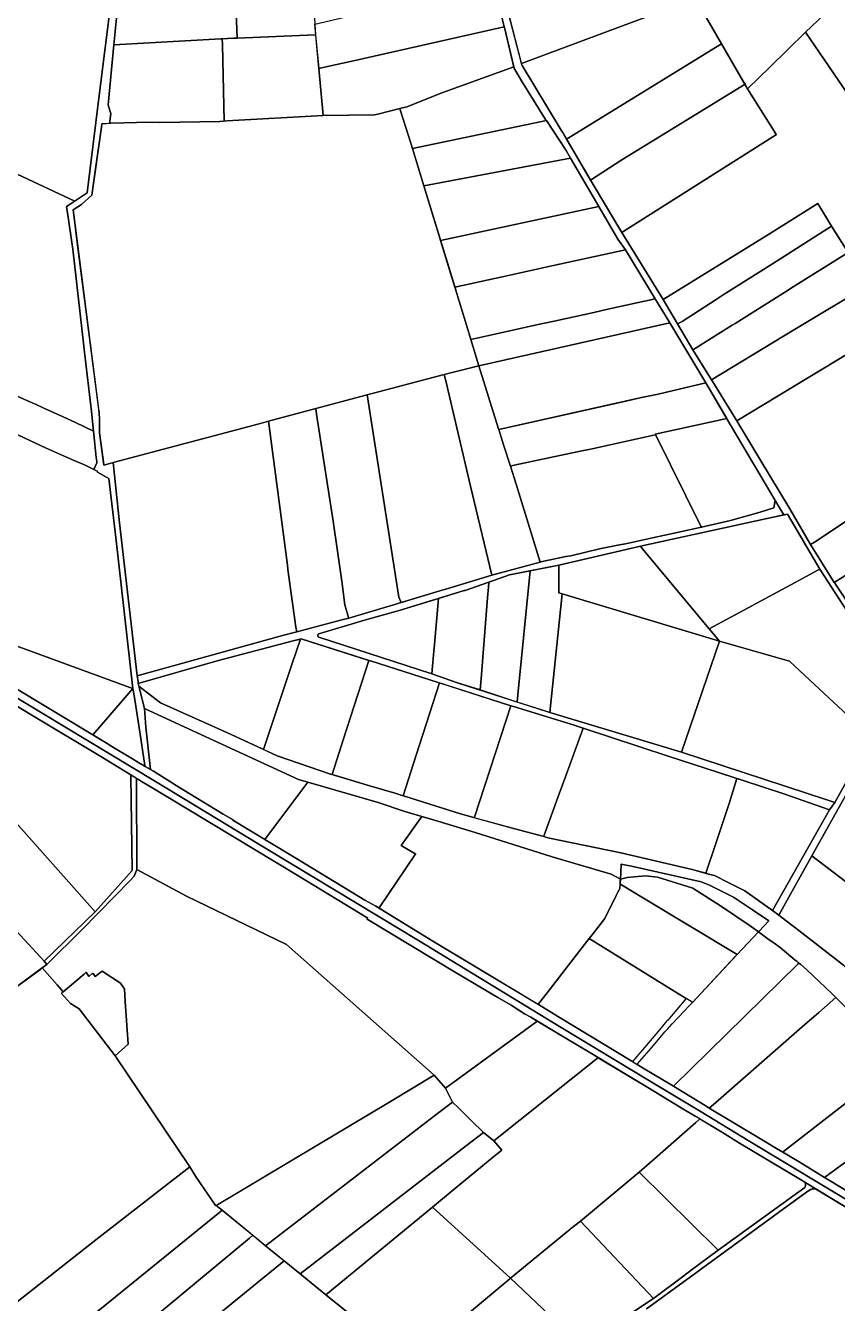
# Model space of a CAD drawing. Header units: metres. Extents: x 3 to 1005126, y 39 to 4383651.
# Drawn here: x 487755 to 488276, y 4372538 to 4373358 of the extents above; entities that cross this region are included whole.
import ezdxf

# ---------------------------------------------------------------- set-up
doc = ezdxf.new("R2010")
doc.units = ezdxf.units.M
doc.header["$MEASUREMENT"] = 0
doc.layers.add('TM_Llucmajor', color=7, linetype='Continuous')

msp = doc.modelspace()

# ---------------------------------------------------------------- linework, layer by layer
at = {"layer": 'TM_Llucmajor', "linetype": 'Continuous', "flags": 128}
for points in [[(488214.58, 4373403.2), (488225.35, 4373412.42), (488232.05, 4373418.12), (488232.88, 4373418.82), (488248.95, 4373433.98), (488252.46, 4373437.7), (488275.78, 4373459.31), (488286.96, 4373469.08), (488287.49, 4373469.54), (488287.57, 4373469.43), (488323.02, 4373417.62), (488267.48, 4373365.16), (488267.06, 4373364.76), (488255.24, 4373353.56), (488243.71, 4373342.27), (488232.7, 4373331.48), (488218.15, 4373317.25), (488184.75, 4373375.19), (488214.58, 4373403.2)], [(488214.58, 4373403.2), (488184.75, 4373375.19), (488137.77, 4373357.66), (488072.91, 4373333.46), (488064.62, 4373365.68), (488061.73, 4373378.05), (488233.86, 4373419.74), (488232.88, 4373418.82), (488232.05, 4373418.12), (488229.17, 4373415.67), (488225.35, 4373412.42), (488214.58, 4373403.2)], [(488288.44, 4373305.19), (488255.24, 4373353.56), (488267.06, 4373364.76), (488267.48, 4373365.16), (488323.02, 4373417.62), (488332.16, 4373383.62), (488338.79, 4373379.75), (488349.66, 4373377.59), (488359.19, 4373362.8), (488362.78, 4373357.22), (488368.04, 4373349.07), (488323.18, 4373318.64), (488293.17, 4373298.29), (488292.96, 4373298.6), (488290.38, 4373302.35), (488288.44, 4373305.19)], [(488061.91, 4373356.98), (487965.04, 4373335.33), (487948.43, 4373331.62), (487942.78, 4373330.36), (487942.58, 4373332.61), (487940.17, 4373358.81), (488014.17, 4373376.28), (488015.35, 4373376.49), (488018.19, 4373377.23), (488019.8, 4373377.64), (488020.2, 4373377.75), (488020.3, 4373377.77), (488025.5, 4373379.12), (488054.42, 4373384.91), (488055.14, 4373385.06), (488061.91, 4373356.98)], [(487811.24, 4373345.46), (487813.9, 4373373.24), (487837.32, 4373374.78), (487848.9, 4373375.54), (487886.78, 4373378.04), (487889.38, 4373378.21), (487890.37, 4373349.85), (487888.11, 4373349.75), (487880.01, 4373349.4), (487811.24, 4373345.46)], [(487940.17, 4373358.81), (487940.79, 4373352.03), (487940.52, 4373352.02), (487890.37, 4373349.85), (487889.38, 4373378.21), (487903.22, 4373379.12), (487922.25, 4373380.37), (487937.01, 4373381.35), (487938.54, 4373381.45), (487939.81, 4373363.77), (487939.96, 4373362.86), (487940.17, 4373358.81)], [(488137.77, 4373357.66), (488184.75, 4373375.19), (488201.47, 4373346.18), (488200.21, 4373345.42), (488198.52, 4373344.37), (488101.88, 4373284.98), (488099.28, 4373289.41), (488098.47, 4373290.66), (488073.45, 4373332.35), (488072.99, 4373333.12), (488072.91, 4373333.46), (488137.77, 4373357.66)], [(487978.57, 4373300.49), (487945.57, 4373300.07), (487942.78, 4373330.36), (487948.43, 4373331.62), (487965.04, 4373335.33), (488061.91, 4373356.98), (488061.98, 4373356.68), (488068.08, 4373331.38), (488022.45, 4373314.88), (487999.28, 4373305.75), (487994.81, 4373304.61), (487980.73, 4373301.04), (487978.57, 4373300.49)], [(488293.17, 4373298.29), (488323.18, 4373318.64), (488368.04, 4373349.07), (488395.99, 4373306.24), (488327.13, 4373249.24), (488326.68, 4373248.87), (488326.61, 4373248.81), (488282.76, 4373212.27), (488272.04, 4373229.24), (488263.25, 4373243.73), (488230.5, 4373223.24), (488163.82, 4373182.17), (488137.38, 4373225.09), (488138.7, 4373225.93), (488236.65, 4373288), (488236.36, 4373288.48), (488218.09, 4373317.19), (488232.7, 4373331.48), (488243.71, 4373342.27), (488255.24, 4373353.56), (488288.44, 4373305.19), (488290.38, 4373302.35), (488292.96, 4373298.6), (488293.17, 4373298.29)], [(487811.24, 4373345.46), (487880.01, 4373349.4), (487880.78, 4373349.43), (487880.88, 4373345.6), (487882.11, 4373296.54), (487879.32, 4373296.39), (487840.84, 4373295.77), (487834.15, 4373295.97), (487809.31, 4373295.19), (487808.52, 4373295.13), (487809.21, 4373301.23), (487807.57, 4373306.98), (487811.24, 4373345.46)], [(487940.52, 4373352.02), (487940.79, 4373352.03), (487942.58, 4373332.61), (487945.57, 4373300.07), (487883.85, 4373296.64), (487883.79, 4373296.64), (487882.11, 4373296.54), (487880.88, 4373345.6), (487880.78, 4373349.43), (487888.11, 4373349.75), (487890.37, 4373349.85), (487940.52, 4373352.02)], [(488198.52, 4373344.37), (488200.21, 4373345.42), (488201.47, 4373346.18), (488215.51, 4373321.84), (488216.47, 4373320.17), (488137.48, 4373271.62), (488117.31, 4373258.64), (488102.28, 4373284.29), (488101.88, 4373284.98), (488198.52, 4373344.37)], [(488000.42, 4373287.09), (487995.1, 4373303.72), (487994.81, 4373304.61), (487999.28, 4373305.75), (488022.45, 4373314.88), (488068.08, 4373331.38), (488068.31, 4373330.41), (488068.68, 4373329.76), (488069.9, 4373327.63), (488072.95, 4373322.32), (488088.45, 4373297.68), (488088.98, 4373296.87), (488003.03, 4373278.92), (488000.42, 4373287.09)], [(488216.47, 4373320.17), (488218.15, 4373317.25), (488218.09, 4373317.19), (488236.36, 4373288.48), (488236.65, 4373288), (488138.7, 4373225.93), (488137.38, 4373225.09), (488118.33, 4373256.91), (488117.31, 4373258.64), (488137.48, 4373271.62), (488216.47, 4373320.17)], [(488000.42, 4373287.09), (488003.03, 4373278.92), (488010.36, 4373254.93), (488030.51, 4373189.03), (488030.61, 4373188.7), (488039.92, 4373157.95), (488040.38, 4373156.44), (488045.61, 4373139.61), (488045.48, 4373139.58), (488023.22, 4373134), (487973.96, 4373120.87), (487940.89, 4373112.06), (487910.52, 4373103.96), (487904.6, 4373102.39), (487810.73, 4373077.42), (487808.56, 4373076.84), (487804.89, 4373075.86), (487804.7, 4373076.1), (487804.54, 4373077.28), (487802.03, 4373096.45), (487802.03, 4373099.11), (487802.03, 4373102.13), (487801.95, 4373103.99), (487801.93, 4373104.34), (487801.7, 4373110.14), (487801.67, 4373110.36), (487801.53, 4373111.39), (487793.48, 4373174.12), (487788.18, 4373215.47), (487785.27, 4373238.14), (487785.09, 4373239.56), (487790.48, 4373243.14), (487797.11, 4373249.02), (487799.73, 4373267.5), (487803.32, 4373292.76), (487803.56, 4373294.72), (487809.31, 4373295.19), (487834.15, 4373295.97), (487840.84, 4373295.77), (487879.32, 4373296.39), (487883.85, 4373296.64), (487945.57, 4373300.07), (487978.57, 4373300.49), (487980.73, 4373301.04), (487994.81, 4373304.61), (487995.1, 4373303.72), (488000.42, 4373287.09)], [(488104.4, 4373272.81), (488010.36, 4373254.93), (488003.03, 4373278.92), (488088.98, 4373296.87), (488101.56, 4373277.65), (488102.65, 4373275.8), (488104.4, 4373272.81)], [(488122.54, 4373241.79), (488021.03, 4373220.04), (488020.77, 4373220.89), (488010.36, 4373254.93), (488104.4, 4373272.81), (488122.54, 4373241.79)], [(488139.67, 4373213.92), (488092.44, 4373203.59), (488061.67, 4373196.86), (488030.22, 4373189.98), (488021.03, 4373220.04), (488122.54, 4373241.79), (488134.88, 4373220.71), (488139.67, 4373213.92)], [(488173.07, 4373166.42), (488163.82, 4373182.17), (488230.5, 4373223.24), (488263.25, 4373243.73), (488272.04, 4373229.24), (488239.42, 4373208.49), (488234.02, 4373205.05), (488202.44, 4373184.97), (488198.02, 4373182.1), (488176.2, 4373167.96), (488173.07, 4373166.42)], [(488183.08, 4373149.87), (488173.07, 4373166.42), (488176.2, 4373167.96), (488198.02, 4373182.1), (488202.44, 4373184.97), (488234.02, 4373205.05), (488239.42, 4373208.49), (488272.04, 4373229.24), (488282.76, 4373212.27), (488245.79, 4373189.11), (488244.8, 4373188.49), (488240.79, 4373185.98), (488210.06, 4373166.73), (488208.22, 4373165.58), (488185.68, 4373151.49), (488183.08, 4373149.87)], [(488092.44, 4373203.59), (488139.67, 4373213.92), (488139.71, 4373213.85), (488158.72, 4373182.46), (488128.41, 4373175.8), (488119.51, 4373173.84), (488094.04, 4373168.24), (488082.67, 4373165.74), (488067.31, 4373162.36), (488040.38, 4373156.44), (488039.92, 4373157.95), (488030.61, 4373188.7), (488030.51, 4373189.03), (488030.22, 4373189.98), (488061.67, 4373196.86), (488092.44, 4373203.59)], [(488295.05, 4373192.65), (488295.81, 4373191.37), (488248.27, 4373162.74), (488194.86, 4373130.58), (488183.08, 4373149.87), (488185.68, 4373151.49), (488208.22, 4373165.58), (488210.06, 4373166.73), (488240.79, 4373185.98), (488244.8, 4373188.49), (488245.79, 4373189.11), (488282.76, 4373212.27), (488295.05, 4373192.65)], [(488248.27, 4373162.74), (488295.81, 4373191.37), (488311.31, 4373165.31), (488311.21, 4373165.25), (488311.44, 4373164.85), (488211.28, 4373104.19), (488209.62, 4373106.95), (488195.73, 4373129.16), (488194.86, 4373130.58), (488248.27, 4373162.74)], [(488045.61, 4373139.61), (488040.38, 4373156.44), (488067.31, 4373162.36), (488082.67, 4373165.74), (488094.04, 4373168.24), (488119.51, 4373173.84), (488128.41, 4373175.8), (488158.72, 4373182.46), (488159.02, 4373181.98), (488161.11, 4373178.64), (488168.31, 4373167.21), (488045.61, 4373139.61)], [(488058.37, 4373098.57), (488058.01, 4373099.68), (488045.61, 4373139.61), (488168.31, 4373167.21), (488191.22, 4373128.55), (488160.81, 4373121.23), (488149.99, 4373119.1), (488058.37, 4373098.57)], [(488311.44, 4373164.85), (488334.14, 4373125.83), (488338.27, 4373118.73), (488356.66, 4373089.76), (488304.73, 4373055.27), (488303.39, 4373054.38), (488297.54, 4373050.5), (488297.49, 4373050.47), (488286.34, 4373043.08), (488286.21, 4373042.99), (488284.86, 4373042.09), (488274.32, 4373035.15), (488261.03, 4373026.4), (488258.53, 4373024.75), (488245.17, 4373047.83), (488226.03, 4373079.59), (488211.28, 4373104.19), (488311.44, 4373164.85)], [(488065.84, 4373075.12), (488065.97, 4373075.15), (488069.51, 4373063.61), (488084.87, 4373013.56), (488053.99, 4373005.13), (488040.17, 4373062.22), (488024.35, 4373129.96), (488023.22, 4373134), (488045.48, 4373139.58), (488045.61, 4373139.61), (488058.01, 4373099.68), (488058.37, 4373098.57), (488061.48, 4373088.82), (488065.84, 4373075.12)], [(487994.21, 4372991.07), (487974.59, 4373116.88), (487973.96, 4373120.87), (488023.22, 4373134), (488024.35, 4373129.96), (488040.17, 4373062.22), (488053.99, 4373005.13), (488024.28, 4372996.28), (488022.71, 4372995.76), (487995.77, 4372987.68), (487994.21, 4372991.07)], [(487767.27, 4373086.97), (487784.64, 4373079.2), (487792.29, 4373075.9), (487798.39, 4373073.02), (487800.62, 4373071.95), (487800.68, 4373071.26), (487808.05, 4373067.3), (487812.4, 4373029.43), (487823.52, 4372932.36), (487821.57, 4372933.07), (487671.33, 4372988), (487686.72, 4373124.1), (487749.91, 4373095.02), (487767.27, 4373086.97)], [(488158.81, 4373095.62), (488158.92, 4373095.36), (488158.79, 4373095.33), (488118.41, 4373086.32), (488113.06, 4373085.13), (488112.83, 4373085.08), (488068.31, 4373075.67), (488065.84, 4373075.12), (488061.48, 4373088.82), (488058.37, 4373098.57), (488137.98, 4373116.41), (488149.99, 4373119.1), (488160.81, 4373121.23), (488191.22, 4373128.55), (488204.73, 4373105.74), (488158.81, 4373095.62)], [(487994.21, 4372991.07), (487995.77, 4372987.68), (487995.14, 4372987.49), (487994.79, 4372987.38), (487992.2, 4372986.64), (487962.01, 4372977.57), (487961.85, 4372977.95), (487959.63, 4372986.22), (487957.61, 4373001.37), (487952, 4373039.85), (487941.44, 4373108.51), (487940.89, 4373112.06), (487973.96, 4373120.87), (487974.59, 4373116.88), (487994.21, 4372991.07)], [(487928.72, 4372968.82), (487928.16, 4372971.82), (487923.01, 4373008.88), (487922.73, 4373011.59), (487910.94, 4373100.82), (487911.02, 4373100.84), (487910.52, 4373103.96), (487940.89, 4373112.06), (487941.44, 4373108.51), (487952, 4373039.85), (487957.61, 4373001.37), (487959.63, 4372986.22), (487961.85, 4372977.95), (487962.01, 4372977.57), (487957.61, 4372976.41), (487928.72, 4372968.82)], [(487826.2, 4372940.64), (487814.8, 4373038.7), (487810.73, 4373077.42), (487904.6, 4373102.39), (487910.52, 4373103.96), (487911.02, 4373100.84), (487910.94, 4373100.82), (487922.73, 4373011.59), (487923.01, 4373008.88), (487928.16, 4372971.82), (487928.72, 4372968.82), (487919.53, 4372966.4), (487826.2, 4372940.64)], [(488207.08, 4373040.18), (488188.48, 4373035.9), (488188.16, 4373036.55), (488158.92, 4373095.36), (488158.81, 4373095.62), (488204.73, 4373105.74), (488204.86, 4373105.53), (488235.9, 4373053.15), (488235.07, 4373048.35), (488226.18, 4373045.56), (488207.08, 4373040.18)], [(488158.79, 4373095.33), (488158.92, 4373095.36), (488188.16, 4373036.55), (488188.48, 4373035.9), (488172.81, 4373032.59), (488156.98, 4373029.07), (488139.76, 4373025.37), (488135.9, 4373024.66), (488123.1, 4373022.04), (488114.21, 4373019.93), (488104.56, 4373017.67), (488101.38, 4373017.17), (488085.43, 4373013.65), (488084.88, 4373013.53), (488084.87, 4373013.56), (488069.51, 4373063.61), (488065.97, 4373075.15), (488068.31, 4373075.67), (488112.83, 4373085.08), (488113.06, 4373085.13), (488118.41, 4373086.32), (488158.79, 4373095.33)], [(488367.48, 4373073.35), (488373.8, 4373062.93), (488306.9, 4373021.18), (488298.65, 4373016.04), (488297.15, 4373015.1), (488273.74, 4373000.49), (488258.53, 4373024.75), (488261.03, 4373026.4), (488274.32, 4373035.15), (488284.86, 4373042.09), (488286.21, 4373042.99), (488286.34, 4373043.08), (488297.49, 4373050.47), (488297.54, 4373050.5), (488303.39, 4373054.38), (488304.73, 4373055.27), (488356.66, 4373089.76), (488358.34, 4373087.11), (488366.45, 4373073.29), (488367.48, 4373073.35)], [(488207.08, 4373040.18), (488226.18, 4373045.56), (488235.07, 4373048.35), (488235.9, 4373053.15), (488236.26, 4373052.55), (488238.17, 4373049.32), (488239.7, 4373046.74), (488241.41, 4373043.8), (488229.68, 4373041.24), (488149.38, 4373023.78), (488096.99, 4373011.6), (488065.32, 4373005.32), (488036.75, 4372995.42), (488036.24, 4372995.24), (487994.52, 4372982.55), (487972.26, 4372976.27), (487942.78, 4372967.61), (487942.43, 4372967.21), (487942.25, 4372966.71), (487942.26, 4372966.17), (487942.47, 4372965.68), (487942.83, 4372965.31), (488015.39, 4372941.92), (488031.94, 4372936.15), (488089.87, 4372917.37), (488091.2, 4372916.97), (488175.64, 4372891.57), (488268.96, 4372860.89), (488274.05, 4372859.22), (488270.73, 4372854.63), (488241.31, 4372864.77), (488215.25, 4372873.37), (488199.37, 4372878.61), (488167.23, 4372889.1), (488112.55, 4372906.95), (488106.07, 4372909.06), (488067.81, 4372920.85), (488065.57, 4372921.54), (488018.86, 4372936.46), (487976.75, 4372949.9), (487975.79, 4372950.2), (487931.48, 4372964.32), (487926.29, 4372962.95), (487877.64, 4372950.1), (487826.91, 4372935.62), (487826.74, 4372936.79), (487826.35, 4372939.59), (487826.2, 4372940.64), (487919.53, 4372966.4), (487928.72, 4372968.82), (487957.61, 4372976.41), (487962.01, 4372977.57), (487992.2, 4372986.64), (487994.79, 4372987.38), (487995.14, 4372987.49), (488022.71, 4372995.76), (488024.28, 4372996.28), (488053.99, 4373005.13), (488084.87, 4373013.56), (488084.88, 4373013.53), (488085.43, 4373013.65), (488101.38, 4373017.17), (488104.56, 4373017.67), (488114.21, 4373019.93), (488123.1, 4373022.04), (488135.9, 4373024.66), (488139.76, 4373025.37), (488156.98, 4373029.07), (488172.81, 4373032.59), (488188.48, 4373035.9), (488207.08, 4373040.18)], [(488150.55, 4373022.37), (488149.38, 4373023.78), (488229.68, 4373041.24), (488243.78, 4373044.31), (488264.58, 4373009.09), (488262.73, 4373008.1), (488248.76, 4373000.55), (488193.39, 4372970.63), (488150.55, 4373022.37)], [(488096.99, 4373011.6), (488149.38, 4373023.78), (488150.55, 4373022.37), (488193.39, 4372970.63), (488200.03, 4372962.77), (488099.12, 4372993.25), (488096.99, 4372993.9), (488096.99, 4373011.6)], [(488299.11, 4373015.31), (488336.19, 4372957.17), (488335.28, 4372955.83), (488320.58, 4372933.97), (488319.5, 4372932.07), (488318.98, 4372932.85), (488274.05, 4373000), (488273.74, 4373000.49), (488297.15, 4373015.1), (488298.65, 4373016.04), (488299.11, 4373015.31)], [(488070.17, 4372923.76), (488046.39, 4372931.47), (488046.97, 4372938.67), (488047.86, 4372949.54), (488047.88, 4372949.84), (488048.1, 4372952.53), (488051.2, 4372990.6), (488051.75, 4372997.36), (488052.02, 4373000.71), (488065.32, 4373005.32), (488078.46, 4373007.93), (488070.62, 4372928.35), (488070.17, 4372923.76)], [(488078.46, 4373007.93), (488096.99, 4373011.6), (488096.99, 4372993.9), (488099.12, 4372993.25), (488091.2, 4372916.97), (488089.87, 4372917.37), (488070.17, 4372923.76), (488070.62, 4372928.35), (488078.46, 4373007.93)], [(488200.03, 4372962.77), (488193.39, 4372970.63), (488248.76, 4373000.55), (488262.73, 4373008.1), (488264.58, 4373009.09), (488314.94, 4372931.15), (488297.42, 4372901.11), (488258.07, 4372937.78), (488245.03, 4372949.94), (488243.46, 4372950.39), (488200.03, 4372962.77)], [(488031.94, 4372936.15), (488015.39, 4372941.92), (488015.83, 4372946.83), (488016.48, 4372954.03), (488017.08, 4372960.69), (488019.74, 4372990.22), (488036.24, 4372995.24), (488036.75, 4372995.42), (488052.02, 4373000.71), (488051.75, 4372997.36), (488051.2, 4372990.6), (488048.1, 4372952.53), (488047.88, 4372949.84), (488047.86, 4372949.54), (488046.97, 4372938.67), (488046.39, 4372931.47), (488031.94, 4372936.15)], [(487641.9, 4372997.36), (487671.33, 4372988), (487821.57, 4372933.07), (487823.52, 4372932.36), (487820.91, 4372929.36), (487798, 4372902.98), (487797.92, 4372902.88), (487797.72, 4372902.64), (487737.14, 4372939.12), (487694.3, 4372965.1), (487686.88, 4372969.58), (487657.26, 4372987.27), (487643.05, 4372996.08), (487639.32, 4372998.2), (487641.36, 4372997.55), (487641.9, 4372997.36)], [(488175.64, 4372891.57), (488091.2, 4372916.97), (488099.12, 4372993.25), (488200.03, 4372962.77), (488175.64, 4372891.57)], [(487942.83, 4372965.31), (487942.47, 4372965.68), (487942.26, 4372966.17), (487942.25, 4372966.71), (487942.43, 4372967.21), (487942.78, 4372967.61), (487972.26, 4372976.27), (487994.52, 4372982.55), (488019.74, 4372990.22), (488017.08, 4372960.69), (488016.48, 4372954.03), (488015.83, 4372946.83), (488015.39, 4372941.92), (487942.83, 4372965.31)], [(487682.28, 4372961.28), (487722.76, 4372936.96), (487758.62, 4372915.32), (487803.85, 4372888.15), (487814.52, 4372881.64), (487822.03, 4372877.03), (487822.04, 4372876.33), (487822.91, 4372815.64), (487799.15, 4372789.09), (487664.98, 4372939.93), (487681.84, 4372960.46), (487682.28, 4372961.28)], [(487925.79, 4372948.56), (487907.37, 4372893.22), (487906.02, 4372893.85), (487884.3, 4372904.01), (487841.08, 4372923.19), (487827.28, 4372933.92), (487826.91, 4372935.62), (487877.64, 4372950.1), (487926.29, 4372962.95), (487930.99, 4372964.19), (487925.79, 4372948.56)], [(487958.68, 4372900.1), (487951.31, 4372877.25), (487950.48, 4372877.5), (487950.38, 4372877.53), (487916.11, 4372889.13), (487907.37, 4372893.22), (487925.79, 4372948.56), (487930.99, 4372964.19), (487931.48, 4372964.32), (487974.93, 4372950.48), (487958.68, 4372900.1)], [(488268.96, 4372860.89), (488175.64, 4372891.57), (488200.03, 4372962.77), (488243.46, 4372950.39), (488245.03, 4372949.94), (488258.07, 4372937.78), (488297.42, 4372901.11), (488274.05, 4372859.22), (488268.96, 4372860.89)], [(488018.86, 4372936.46), (488020.42, 4372935.96), (488005.43, 4372889.61), (487997.02, 4372863.62), (487996.45, 4372863.8), (487992.58, 4372864.95), (487976.24, 4372869.82), (487951.31, 4372877.25), (487958.68, 4372900.1), (487974.93, 4372950.48), (487975.79, 4372950.2), (487976.75, 4372949.9), (488018.86, 4372936.46)], [(487686.08, 4372844.37), (487659.98, 4372871.68), (487664.98, 4372939.93), (487799.15, 4372789.09), (487766.43, 4372757.51), (487764.18, 4372759.95), (487686.08, 4372844.37)], [(488065.57, 4372921.54), (488066.07, 4372921.39), (488042.8, 4372849.93), (488042.68, 4372849.53), (488041.6, 4372849.82), (488033.75, 4372851.96), (487997.89, 4372863.34), (487997.02, 4372863.62), (488005.43, 4372889.61), (488020.42, 4372935.96), (488065.57, 4372921.54)], [(487797.92, 4372902.88), (487798, 4372902.98), (487820.91, 4372929.36), (487823.52, 4372932.36), (487824.19, 4372928), (487827.21, 4372908.64), (487827.28, 4372908.06), (487827.39, 4372907.42), (487831.16, 4372883.07), (487831.29, 4372882.44), (487828.54, 4372884.07), (487828.44, 4372884.14), (487823.28, 4372887.2), (487808.78, 4372895.95), (487808, 4372896.45), (487797.72, 4372902.64), (487797.92, 4372902.88)], [(487834.72, 4372880.41), (487831.78, 4372907.52), (487830.97, 4372919.57), (487859.1, 4372906.6), (487929.89, 4372873.95), (487935.7, 4372872.27), (487935.73, 4372872.26), (487908.18, 4372835.62), (487908.1, 4372835.52), (487887.62, 4372847.89), (487887.72, 4372848.06), (487887.73, 4372848.07), (487881.43, 4372851.88), (487851.31, 4372870.11), (487847.56, 4372872.46), (487836.64, 4372879.27), (487834.72, 4372880.41)], [(488066.07, 4372921.39), (488067.81, 4372920.85), (488106.07, 4372909.06), (488112.55, 4372906.95), (488101.41, 4372876.34), (488097.25, 4372864.88), (488087.61, 4372838.4), (488087.23, 4372837.4), (488068.77, 4372842.42), (488042.68, 4372849.53), (488042.8, 4372849.93), (488066.07, 4372921.39)], [(488191.42, 4372813.85), (488182.62, 4372816.29), (488136.77, 4372826.92), (488089.92, 4372836.66), (488087.23, 4372837.4), (488087.61, 4372838.4), (488097.25, 4372864.88), (488101.41, 4372876.34), (488112.55, 4372906.95), (488167.23, 4372889.1), (488199.37, 4372878.61), (488211.17, 4372874.71), (488206.32, 4372858.53), (488200.99, 4372842.54), (488199.94, 4372839.41), (488197.54, 4372832.21), (488191.42, 4372813.85)], [(487822.04, 4372876.33), (487822.03, 4372877.03), (487825.67, 4372874.8), (487825.67, 4372874.01), (487825.96, 4372816.22), (487824.22, 4372811.95), (487821.83, 4372809.49), (487790.96, 4372777.78), (487768.27, 4372755.25), (487766.43, 4372757.51), (487799.15, 4372789.09), (487822.91, 4372815.64), (487822.04, 4372876.33)], [(487825.67, 4372874.8), (487829, 4372872.77), (487835.1, 4372869.05), (487844.82, 4372863.43), (487900.8, 4372829.53), (487930.08, 4372811.94), (487974.31, 4372785.12), (487973.94, 4372784.5), (487973.83, 4372784.33), (488031.03, 4372750.04), (488057.67, 4372734.06), (488066.37, 4372729.16), (488074.93, 4372723.71), (488078.87, 4372721.48), (488083.1, 4372718.94), (488082.85, 4372718.76), (488024.2, 4372676.02), (488016.94, 4372684.22), (487922.04, 4372768.19), (487857.9, 4372799.25), (487825.96, 4372816.22), (487825.67, 4372874.01), (487825.67, 4372874.8)], [(487908.18, 4372835.62), (487935.73, 4372872.26), (487981.01, 4372859.16), (487998, 4372853.53), (488009.06, 4372850.24), (487995.71, 4372831.63), (488005.04, 4372826.2), (488004.78, 4372825.82), (487981.62, 4372791.57), (487981.52, 4372791.41), (487979.41, 4372792.69), (487972.27, 4372796.63), (487929.08, 4372822.84), (487908.1, 4372835.52), (487908.18, 4372835.62)], [(488215.25, 4372873.37), (488241.31, 4372864.77), (488270.73, 4372854.63), (488234.19, 4372789.86), (488216.4, 4372802.66), (488202.33, 4372809.64), (488200.74, 4372810.43), (488196.92, 4372812.33), (488193.93, 4372813.15), (488191.42, 4372813.85), (488197.54, 4372832.21), (488199.94, 4372839.41), (488200.99, 4372842.54), (488206.32, 4372858.53), (488211.17, 4372874.71), (488215.25, 4372873.37)], [(488325.18, 4372774.89), (488259.46, 4372825.11), (488281.13, 4372864.03), (488352.63, 4372810.03), (488354.02, 4372808.99), (488344.88, 4372797.24), (488326.64, 4372773.78), (488325.18, 4372774.89)], [(487748.74, 4372741.02), (487664.68, 4372764.57), (487667.9, 4372772.14), (487679.43, 4372799.33), (487686.08, 4372844.37), (487764.18, 4372759.95), (487766.43, 4372757.51), (487768.27, 4372755.25), (487765.28, 4372753.07), (487748.74, 4372741.02)], [(487981.62, 4372791.57), (488004.78, 4372825.82), (488005.04, 4372826.2), (487995.71, 4372831.63), (488009.06, 4372850.24), (488019.25, 4372847.2), (488043.22, 4372840.06), (488092.59, 4372824.46), (488130.62, 4372813.29), (488136.43, 4372810.15), (488136.24, 4372806.97), (488136.08, 4372804.04), (488134.87, 4372801.65), (488134.02, 4372799.97), (488126.44, 4372784.92), (488118.27, 4372774.37), (488116.44, 4372772.02), (488106.86, 4372759.66), (488089.34, 4372737.07), (488083.87, 4372730.02), (488083.59, 4372729.66), (488052.38, 4372748.48), (488016.12, 4372770.37), (487981.52, 4372791.41), (487981.62, 4372791.57)], [(488136.43, 4372810.15), (488136.96, 4372819.53), (488136.97, 4372819.67), (488139.16, 4372819.24), (488143.62, 4372818.35), (488188.25, 4372808.27), (488193.68, 4372806.17), (488202.26, 4372801.91), (488209.08, 4372798.53), (488221.22, 4372790.35), (488231.69, 4372783.31), (488225.68, 4372776.88), (488225.07, 4372776.23), (488219.14, 4372780.46), (488200.64, 4372792.88), (488183.71, 4372803.76), (488182.89, 4372804.28), (488182.42, 4372804.59), (488160.27, 4372811.24), (488152.61, 4372812.25), (488145.32, 4372811.51), (488140.79, 4372811.05), (488136.43, 4372810.15)], [(488325.18, 4372774.89), (488326.64, 4372773.78), (488298.96, 4372738.18), (488297.56, 4372739.53), (488296.73, 4372740.25), (488291.94, 4372744.34), (488288.92, 4372746.93), (488284.51, 4372750.7), (488280.43, 4372754.19), (488279.65, 4372754.86), (488251.05, 4372777.03), (488248.17, 4372779.26), (488245.65, 4372781.21), (488238.22, 4372786.96), (488259.46, 4372825.11), (488325.18, 4372774.89)], [(487792.16, 4372749.19), (487778.63, 4372737.82), (487774.89, 4372742.17), (487765.28, 4372753.07), (487768.27, 4372755.25), (487790.96, 4372777.78), (487821.83, 4372809.49), (487824.22, 4372811.95), (487825.96, 4372816.22), (487857.9, 4372799.25), (487922.04, 4372768.19), (488016.94, 4372684.22), (487988.79, 4372667.39), (487876.7, 4372600.36), (487863.65, 4372619.37), (487859.94, 4372625.54), (487812.11, 4372696.58), (487820.32, 4372704.17), (487818.49, 4372731.5), (487818.09, 4372739.61), (487817.84, 4372739.96), (487815.47, 4372743.25), (487803.71, 4372751.06), (487799.2, 4372747.59), (487798.05, 4372749.59), (487797.74, 4372749.33), (487797.54, 4372749.67), (487795.07, 4372747.55), (487793.46, 4372750.28), (487792.16, 4372749.19)], [(488200.64, 4372792.88), (488219.14, 4372780.46), (488225.07, 4372776.23), (488211.43, 4372761.65), (488150.13, 4372798.6), (488138.28, 4372805.74), (488137.07, 4372806.47), (488136.24, 4372806.97), (488136.39, 4372809.54), (488136.43, 4372810.15), (488140.79, 4372811.05), (488145.32, 4372811.51), (488152.61, 4372812.25), (488160.27, 4372811.24), (488182.42, 4372804.59), (488182.89, 4372804.28), (488183.71, 4372803.76), (488200.64, 4372792.88)], [(488150.13, 4372798.6), (488211.43, 4372761.65), (488210.01, 4372760.13), (488182.74, 4372730.97), (488181.83, 4372731.54), (488178.64, 4372733.51), (488173.74, 4372736.55), (488116.44, 4372772.02), (488118.27, 4372774.37), (488126.44, 4372784.92), (488134.02, 4372799.97), (488134.87, 4372801.65), (488136.08, 4372804.04), (488136.24, 4372806.97), (488137.07, 4372806.47), (488138.28, 4372805.74), (488150.13, 4372798.6)], [(488083.87, 4372730.02), (488089.34, 4372737.07), (488106.86, 4372759.66), (488116.44, 4372772.02), (488173.74, 4372736.55), (488178.64, 4372733.51), (488178.47, 4372733.31), (488166.84, 4372719.62), (488166.38, 4372719.08), (488161.6, 4372713.45), (488156.87, 4372707.88), (488144.49, 4372693.31), (488144.24, 4372693.01), (488143.8, 4372693.29), (488096.65, 4372721.66), (488083.82, 4372729.52), (488083.59, 4372729.66), (488083.87, 4372730.02)], [(488168.33, 4372678.48), (488151.08, 4372688.68), (488147.25, 4372691.11), (488147.55, 4372691.46), (488156.43, 4372701.91), (488161.95, 4372708.41), (488165.06, 4372712.07), (488166.77, 4372713.89), (488169.78, 4372717.12), (488177.49, 4372725.36), (488180.71, 4372728.8), (488182.74, 4372730.97), (488211.43, 4372761.65), (488225.07, 4372776.23), (488231.23, 4372771.82), (488233.89, 4372769.93), (488235.04, 4372769.11), (488239.06, 4372766.24), (488248.77, 4372758.12), (488249.71, 4372757.34), (488250.75, 4372756.47), (488250.98, 4372756.27), (488250.29, 4372755.6), (488170.62, 4372677.12), (488170.61, 4372677.13), (488168.33, 4372678.48)], [(488193.54, 4372663.17), (488191.96, 4372664.13), (488176.19, 4372673.69), (488170.62, 4372677.12), (488250.29, 4372755.6), (488250.98, 4372756.27), (488251.37, 4372755.95), (488252.23, 4372755.23), (488256.03, 4372752.05), (488272.41, 4372736.52), (488274.87, 4372734.19), (488263.82, 4372724.54), (488253.13, 4372715.21), (488197.69, 4372666.8), (488193.54, 4372663.17)], [(487795.07, 4372747.55), (487797.54, 4372749.67), (487797.74, 4372749.33), (487798.05, 4372749.59), (487799.2, 4372747.59), (487803.71, 4372751.06), (487815.47, 4372743.25), (487817.84, 4372739.96), (487818.09, 4372739.61), (487818.49, 4372731.5), (487820.32, 4372704.17), (487812.11, 4372696.58), (487788.94, 4372726.94), (487783.42, 4372730.3), (487777.51, 4372736.71), (487778.63, 4372737.82), (487792.16, 4372749.19), (487793.46, 4372750.28), (487795.07, 4372747.55)], [(488240.66, 4372634.8), (488236.71, 4372637.11), (488226.32, 4372643.34), (488193.54, 4372663.17), (488197.69, 4372666.8), (488253.13, 4372715.21), (488263.82, 4372724.54), (488274.87, 4372734.19), (488292.09, 4372716.74), (488300.28, 4372708.44), (488301.58, 4372707.12), (488306.46, 4372701.58), (488314.32, 4372692.64), (488314.7, 4372692.21), (488301.63, 4372682.08), (488241.25, 4372635.25), (488240.66, 4372634.8)], [(488082.85, 4372718.76), (488083.1, 4372718.94), (488083.41, 4372718.75), (488101.08, 4372708.15), (488118.89, 4372697.45), (488122.2, 4372695.47), (488121.86, 4372695.21), (488055.11, 4372642.19), (488048.56, 4372647.42), (488040.38, 4372655.49), (488032.66, 4372663.11), (488028.7, 4372667.01), (488024.2, 4372676.02), (488082.85, 4372718.76)], [(488121.86, 4372695.21), (488122.2, 4372695.47), (488154.04, 4372676.42), (488175.46, 4372663.23), (488184.45, 4372658), (488187.41, 4372656.21), (488187.02, 4372655.87), (488184.86, 4372653.97), (488158.38, 4372630.59), (488148.57, 4372621.93), (488110.78, 4372590.62), (488104.43, 4372585.59), (488103.93, 4372585.19), (488065.97, 4372553.99), (488015.81, 4372599.58), (488029.77, 4372611.06), (488053.97, 4372630.95), (488059.53, 4372635.52), (488060.35, 4372636.19), (488055.11, 4372642.19), (488121.86, 4372695.21)], [(488267.48, 4372618.68), (488261.32, 4372622.54), (488251.25, 4372628.61), (488240.66, 4372634.8), (488241.25, 4372635.25), (488301.63, 4372682.08), (488314.7, 4372692.21), (488333.1, 4372674.49), (488337.53, 4372670.24), (488338.25, 4372669.78), (488277.98, 4372626.26), (488267.48, 4372618.68)], [(487880.69, 4372597.56), (487877.01, 4372600.54), (487988.79, 4372667.39), (488016.94, 4372684.22), (488024.2, 4372676.02), (488028.7, 4372667.01), (488019.95, 4372660.29), (487989.23, 4372636.71), (487908.65, 4372574.84), (487880.69, 4372597.56)], [(487930.86, 4372556.8), (487908.65, 4372574.84), (487989.23, 4372636.71), (488019.95, 4372660.29), (488028.7, 4372667.01), (488032.66, 4372663.11), (488040.38, 4372655.49), (488048.56, 4372647.42), (488040.46, 4372641.18), (487930.86, 4372556.8)], [(488274.09, 4372623.45), (488277.98, 4372626.26), (488338.25, 4372669.78), (488357.75, 4372657.14), (488368.17, 4372650.08), (488371.74, 4372647.66), (488375.64, 4372645.02), (488380.28, 4372641.88), (488384.83, 4372638.8), (488399.84, 4372628.65), (488364.26, 4372568.81), (488364.54, 4372568.65), (488360.77, 4372561.96), (488312.61, 4372591.14), (488271.17, 4372616.37), (488267.48, 4372618.68), (488274.09, 4372623.45)], [(488187.02, 4372655.87), (488187.41, 4372656.21), (488201.94, 4372647.42), (488212.95, 4372640.72), (488252.08, 4372617.21), (488254.88, 4372615.52), (488254.96, 4372615.37), (488255.22, 4372614.48), (488255.21, 4372613.55), (488255.04, 4372612.65), (488254.89, 4372612.24), (488199.32, 4372572.03), (488148.57, 4372621.93), (488158.38, 4372630.59), (488184.86, 4372653.97), (488187.02, 4372655.87)], [(487947.41, 4372543.36), (487930.86, 4372556.8), (488040.46, 4372641.18), (488048.56, 4372647.42), (488055.11, 4372642.19), (488060.35, 4372636.19), (488059.53, 4372635.52), (488053.97, 4372630.95), (488029.77, 4372611.06), (488015.81, 4372599.58), (487947.41, 4372543.36)], [(487876.7, 4372600.36), (487877.01, 4372600.54), (487880.69, 4372597.56), (487879.26, 4372596.39), (487753.23, 4372494.07), (487729.67, 4372523.6), (487799.62, 4372578.51), (487859.94, 4372625.54), (487863.65, 4372619.37), (487876.02, 4372601.35), (487876.7, 4372600.36)], [(488157.67, 4372541.05), (488110.78, 4372590.62), (488148.57, 4372621.93), (488199.32, 4372572.03), (488181.85, 4372559.04), (488176.31, 4372554.91), (488157.67, 4372541.05)], [(487898.28, 4372579.75), (487685.27, 4372403.27), (487667.88, 4372426.66), (487667.41, 4372427.28), (487753.23, 4372494.07), (487879.26, 4372596.39), (487880.69, 4372597.56), (487900.43, 4372581.52), (487898.28, 4372579.75)], [(488001.17, 4372499.69), (487979.98, 4372516.9), (487947.41, 4372543.36), (488015.81, 4372599.58), (488065.97, 4372553.99), (488065.39, 4372553.46), (488029.15, 4372523.12), (488028.45, 4372522.53), (488001.17, 4372499.69)], [(488094.94, 4372526.47), (488065.97, 4372553.99), (488103.93, 4372585.19), (488104.43, 4372585.59), (488110.78, 4372590.62), (488157.67, 4372541.05), (488112.52, 4372510.95), (488103.93, 4372517.93), (488094.94, 4372526.47)], [(487695.1, 4372390.04), (487685.27, 4372403.27), (487898.28, 4372579.75), (487900.43, 4372581.52), (487908.65, 4372574.84), (487920.64, 4372565.1), (487698.98, 4372384.83), (487696.55, 4372388.09), (487695.1, 4372390.04)], [(488057.08, 4372497.62), (488030.47, 4372521.92), (488029.29, 4372523), (488029.15, 4372523.12), (488065.39, 4372553.46), (488065.97, 4372553.99), (488094.94, 4372526.47), (488103.93, 4372517.93), (488112.52, 4372510.95), (488074.33, 4372481.88), (488057.08, 4372497.62)]]:
    msp.add_lwpolyline(points, close=True, dxfattribs=at)
for points in [[(488314.94, 4372931.15), (488264.58, 4373009.09), (488243.78, 4373044.31), (488241.41, 4373043.8), (488239.7, 4373046.74), (488204.86, 4373105.53), (488191.22, 4373128.55), (488168.31, 4373167.21), (488161.11, 4373178.64), (488159.02, 4373181.98), (488158.72, 4373182.46), (488139.71, 4373213.85), (488139.67, 4373213.92), (488134.88, 4373220.71), (488122.54, 4373241.79), (488104.4, 4373272.81), (488102.65, 4373275.8), (488101.56, 4373277.65), (488088.98, 4373296.87), (488088.45, 4373297.68), (488072.95, 4373322.32), (488069.9, 4373327.63), (488068.68, 4373329.76), (488068.31, 4373330.41), (488061.98, 4373356.68), (488061.91, 4373356.98), (488055.14, 4373385.06)], [(487729.27, 4373384.6), (487809.91, 4373377.86), (487801.67, 4373311.28), (487794.15, 4373250.51), (487786.21, 4373245.25), (487715.15, 4373278.43)], [(487813.9, 4373373.24), (487811.24, 4373345.46), (487807.57, 4373306.98), (487809.21, 4373301.23), (487808.52, 4373295.13), (487803.56, 4373294.72), (487803.32, 4373292.76), (487797.11, 4373249.02), (487790.48, 4373243.14), (487785.09, 4373239.56), (487801.67, 4373110.36), (487801.7, 4373110.14), (487801.95, 4373103.99), (487802.03, 4373102.13), (487802.03, 4373099.11), (487802.03, 4373096.45), (487804.7, 4373076.1), (487804.89, 4373075.86), (487808.56, 4373076.84), (487810.73, 4373077.42), (487814.8, 4373038.7), (487826.2, 4372940.64), (487826.35, 4372939.59), (487826.74, 4372936.79), (487826.91, 4372935.62), (487827.28, 4372933.92), (487830.97, 4372919.57), (487831.78, 4372907.52), (487834.71, 4372880.42), (487831.29, 4372882.44), (487831.16, 4372883.07), (487827.39, 4372907.42), (487827.28, 4372908.06), (487827.21, 4372908.64), (487824.19, 4372928), (487823.52, 4372932.36), (487812.4, 4373029.43), (487808.05, 4373067.3), (487800.68, 4373071.26), (487800.62, 4373071.95), (487800.62, 4373071.95), (487798.39, 4373073.02), (487800.14, 4373076.78), (487800.27, 4373077.06), (487800.32, 4373077.61), (487800.21, 4373078.09), (487799.9, 4373080.62), (487799.1, 4373089.18), (487798.44, 4373095.4), (487798.12, 4373097.65), (487798.08, 4373097.67), (487796.85, 4373110.14), (487792.43, 4373148.28), (487792, 4373152.05), (487784.93, 4373214.36), (487784.3, 4373218.67), (487782.12, 4373233.49), (487780.92, 4373241.73), (487794.15, 4373250.51), (487801.67, 4373311.28), (487809.91, 4373377.86)], [(488064.62, 4373365.68), (488072.99, 4373333.12), (488073.45, 4373332.35), (488098.47, 4373290.66), (488099.28, 4373289.41), (488118.33, 4373256.91), (488137.38, 4373225.09), (488163.82, 4373182.17), (488173.07, 4373166.42), (488183.08, 4373149.87), (488195.73, 4373129.16), (488209.62, 4373106.95), (488226.03, 4373079.59), (488245.17, 4373047.83), (488258.53, 4373024.75), (488273.74, 4373000.49), (488274.05, 4373000), (488318.98, 4372932.85)], [(487715.15, 4373278.43), (487786.21, 4373245.25), (487780.92, 4373241.73), (487782.12, 4373233.49), (487784.3, 4373218.67), (487784.93, 4373214.36), (487792, 4373152.05), (487792.43, 4373148.28), (487796.85, 4373110.14), (487798.08, 4373097.67), (487786.58, 4373103.05), (487778.66, 4373106.7), (487766.28, 4373112.24), (487760.94, 4373114.83), (487758.71, 4373115.74), (487757.26, 4373116.33), (487737.41, 4373125.18)], [(487737.41, 4373125.18), (487757.26, 4373116.33), (487758.71, 4373115.74), (487760.94, 4373114.83), (487766.28, 4373112.24), (487778.66, 4373106.7), (487786.58, 4373103.05), (487798.08, 4373097.67), (487798.12, 4373097.65), (487798.44, 4373095.4), (487799.1, 4373089.18), (487799.9, 4373080.62), (487800.21, 4373078.09), (487800.32, 4373077.61), (487800.27, 4373077.06), (487800.14, 4373076.78), (487798.39, 4373073.02), (487792.29, 4373075.9), (487784.64, 4373079.2), (487767.27, 4373086.97), (487749.91, 4373095.02)], [(489110.47, 4372103.32), (489036.07, 4372147.95), (488951, 4372199.76), (488871.42, 4372247.77), (488817.24, 4372280.45), (488753.93, 4372319.23), (488691.82, 4372356.27), (488601.06, 4372411.15), (488514.43, 4372463.53), (488430.68, 4372514.17), (488358.95, 4372557.53), (488290.99, 4372598.63), (488218.52, 4372642.44), (488188.23, 4372660.76), (488156.31, 4372680.1), (488097.43, 4372715.45), (488006.91, 4372770.61), (487952.91, 4372803.22), (487910.28, 4372828.98), (487837.91, 4372872.68), (487765.13, 4372916.66), (487665.92, 4372976.58)], [(487665.92, 4372976.58), (487765.13, 4372916.66), (487837.91, 4372872.68), (487910.28, 4372828.98), (487952.91, 4372803.22), (488006.91, 4372770.61), (488097.43, 4372715.45), (488156.31, 4372680.1), (488188.23, 4372660.76), (488218.52, 4372642.44), (488290.99, 4372598.63), (488358.95, 4372557.53), (488430.68, 4372514.17), (488514.43, 4372463.53), (488601.06, 4372411.15), (488691.82, 4372356.27), (488753.93, 4372319.23), (488817.24, 4372280.45), (488871.42, 4372247.77), (488951, 4372199.76), (489036.07, 4372147.95), (489110.47, 4372103.32)], [(488310.58, 4372581.84), (488260.51, 4372612.13), (488252.08, 4372617.21), (488212.95, 4372640.72), (488201.94, 4372647.42), (488184.45, 4372658), (488175.46, 4372663.23), (488154.04, 4372676.42), (488118.89, 4372697.45), (488101.08, 4372708.15), (488078.87, 4372721.48), (488074.93, 4372723.71), (488066.37, 4372729.16), (488057.67, 4372734.06), (488031.03, 4372750.04), (487973.83, 4372784.33), (487973.94, 4372784.5), (487974.31, 4372785.12), (487930.08, 4372811.94), (487900.8, 4372829.53), (487844.82, 4372863.43), (487835.1, 4372869.05), (487829, 4372872.77), (487814.52, 4372881.64), (487803.85, 4372888.15), (487758.62, 4372915.32), (487722.76, 4372936.96)], [(487737.14, 4372939.12), (487808, 4372896.45), (487808.78, 4372895.95), (487823.28, 4372887.2), (487828.44, 4372884.14), (487828.54, 4372884.07), (487831.29, 4372882.44), (487834.71, 4372880.42), (487836.64, 4372879.27), (487847.56, 4372872.46), (487851.31, 4372870.11), (487881.43, 4372851.88), (487887.73, 4372848.07), (487887.72, 4372848.06), (487887.62, 4372847.89), (487929.08, 4372822.84), (487972.27, 4372796.63), (487979.41, 4372792.69), (488016.12, 4372770.37), (488052.38, 4372748.48), (488083.82, 4372729.52), (488096.65, 4372721.66), (488143.8, 4372693.29), (488151.08, 4372688.68), (488168.33, 4372678.48), (488170.61, 4372677.13), (488170.62, 4372677.12), (488176.19, 4372673.69), (488191.96, 4372664.13), (488193.54, 4372663.17), (488226.32, 4372643.34), (488236.71, 4372637.11), (488240.66, 4372634.8), (488251.25, 4372628.61), (488261.32, 4372622.54), (488267.48, 4372618.68), (488271.17, 4372616.37), (488312.61, 4372591.14)], [(488292.09, 4372716.74), (488274.87, 4372734.19), (488272.41, 4372736.52), (488256.03, 4372752.05), (488252.23, 4372755.23), (488251.37, 4372755.95), (488250.98, 4372756.27), (488250.75, 4372756.47), (488249.71, 4372757.34), (488248.77, 4372758.12), (488239.06, 4372766.24), (488235.04, 4372769.11), (488233.89, 4372769.93), (488231.23, 4372771.82), (488225.07, 4372776.23), (488225.68, 4372776.88), (488231.69, 4372783.31), (488221.22, 4372790.35), (488209.08, 4372798.53), (488202.26, 4372801.91), (488193.68, 4372806.17), (488188.25, 4372808.27), (488143.62, 4372818.35), (488139.16, 4372819.24), (488136.97, 4372819.67), (488136.96, 4372819.53), (488136.43, 4372810.15), (488130.62, 4372813.29), (488092.59, 4372824.46), (488043.22, 4372840.06), (488019.25, 4372847.2), (487998, 4372853.53), (487981.01, 4372859.16), (487935.73, 4372872.26), (487935.7, 4372872.27), (487929.89, 4372873.95), (487859.1, 4372906.6), (487830.97, 4372919.57), (487827.28, 4372933.92), (487841.08, 4372923.19), (487884.3, 4372904.01), (487906.02, 4372893.85), (487916.11, 4372889.13), (487950.38, 4372877.53), (487950.48, 4372877.5), (487976.24, 4372869.82), (487992.58, 4372864.95), (487996.45, 4372863.8), (487997.89, 4372863.34), (488033.75, 4372851.96), (488041.6, 4372849.82), (488068.77, 4372842.42), (488087.23, 4372837.4), (488089.92, 4372836.66), (488136.77, 4372826.92), (488182.62, 4372816.29), (488193.93, 4372813.15), (488196.92, 4372812.33), (488200.74, 4372810.43), (488202.33, 4372809.64), (488216.4, 4372802.66), (488234.19, 4372789.86), (488234.19, 4372789.86), (488238.22, 4372786.96), (488245.65, 4372781.21), (488248.17, 4372779.26), (488251.05, 4372777.03), (488279.65, 4372754.86)], [(488281.13, 4372864.03), (488259.46, 4372825.11), (488238.22, 4372786.96), (488234.19, 4372789.86), (488234.19, 4372789.86), (488270.73, 4372854.63), (488274.05, 4372859.22), (488297.42, 4372901.11)], [(487748.74, 4372741.02), (487764.32, 4372752.36), (487765.28, 4372753.07), (487774.89, 4372742.17), (487778.63, 4372737.82), (487777.86, 4372737.05), (487777.86, 4372737.05), (487777.51, 4372736.71), (487783.42, 4372730.3), (487788.94, 4372726.94), (487812.11, 4372696.58), (487859.94, 4372625.54), (487799.62, 4372578.51), (487729.67, 4372523.6)], [(488112.52, 4372510.95), (488157.67, 4372541.05), (488176.31, 4372554.91), (488181.85, 4372559.04), (488199.32, 4372572.03), (488254.89, 4372612.24), (488254.89, 4372612.24), (488255.04, 4372612.65), (488255.21, 4372613.55), (488255.22, 4372614.48), (488254.96, 4372615.37), (488254.88, 4372615.52), (488260.51, 4372612.13), (488261.79, 4372611.36), (488260.7, 4372611.4), (488259.6, 4372611.22), (488258.74, 4372610.93), (488258.55, 4372610.84), (488257.59, 4372610.29), (488257.53, 4372610.24), (488257.47, 4372610.28), (488243.53, 4372600.11), (488180.57, 4372554.21), (488153.24, 4372534.28)], [(488153.24, 4372534.28), (488180.57, 4372554.21), (488243.53, 4372600.11), (488257.47, 4372610.28), (488257.53, 4372610.24), (488257.53, 4372610.24), (488257.59, 4372610.29), (488258.55, 4372610.84), (488258.74, 4372610.93), (488259.6, 4372611.22), (488260.7, 4372611.4), (488261.79, 4372611.36), (488310.58, 4372581.84), (488336.09, 4372566.33), (488350.54, 4372557.64), (488347.79, 4372555.76), (488343.21, 4372552.6), (488343.15, 4372552.56), (488295.46, 4372519.51)], [(487698.98, 4372384.83), (487920.64, 4372565.1), (487930.86, 4372556.8), (487947.41, 4372543.36), (487979.98, 4372516.9), (488002.08, 4372498.95), (488016.39, 4372487.62), (487985.03, 4372460.58), (487916.85, 4372511.72), (487914.58, 4372509.97), (487878.58, 4372482.19), (487875.46, 4372479.7), (487875.46, 4372479.7), (487836.25, 4372448.35), (487781.51, 4372404.59), (487782.43, 4372403.95), (487782.48, 4372403.92), (487779.55, 4372401.58), (487721.59, 4372355.12)]]:
    msp.add_lwpolyline(points, dxfattribs=at)

doc.saveas('drawing.dxf')
